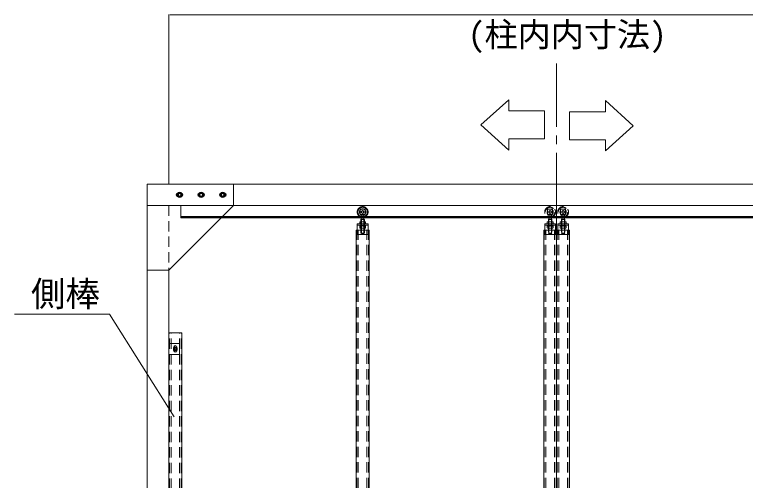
# Model space of a CAD drawing. Units: millimetres, scale not verified. Extents: x -9305 to 9305, y -6415 to 6415.
# Drawn here: x -7284 to -3893, y -547 to 1613 of the extents above; entities that cross this region are included whole.
import ezdxf
from ezdxf.enums import TextEntityAlignment as Align

# ---------------------------------------------------------------- set-up
doc = ezdxf.new("R2010")
doc.units = ezdxf.units.MM
doc.header["$LTSCALE"] = 40
for name, pattern in [('CHAIN2', [12, 9, -1, 1, -1]), ('DASHED1', [1.8, 1.2, -0.6]), ('DOUBLE_CHAIN2', [12.8, 9, -1, 0.6, -0.6, 0.6, -1])]:
    doc.linetypes.add(name, pattern=pattern)
for name, color, linetype, lineweight in [('0-0_0', 7, 'Continuous', 9), ('0-3_CYG-36', 7, 'Continuous', 9), ('0-4_CYG柱', 7, 'Continuous', 9), ('0-8_TEXT', 7, 'Continuous', 9), ('0-B_寸法', 7, 'Continuous', 9), ('0-D_梁36', 7, 'Continuous', 9)]:
    doc.layers.add(name, color=color, linetype=linetype, lineweight=lineweight)
doc.styles.add('ＭＳ ゴシック', font='')
doc.styles.get('ＭＳ ゴシック').set_extended_font_data('MS Gothic')

msp = doc.modelspace()

# ---------------------------------------------------------------- linework, layer by layer
at = {"layer": '0-0_0', "linetype": 'CHAIN2'}
msp.add_line((-4768.74, 612.86), (-4768.74, 1386.9), dxfattribs=at)
at = {"layer": '0-3_CYG-36'}
for p, q in [((-6524.27, 788.51), (-6530.62, 777.51)), ((-6511.57, 788.51), (-6524.27, 788.51)), ((-6505.22, 777.51), (-6511.57, 788.51)), ((-6424.27, 788.51), (-6430.62, 777.51)), ((-6411.57, 788.51), (-6424.27, 788.51)), ((-6405.22, 777.51), (-6411.57, 788.51)), ((-6324.27, 788.51), (-6330.62, 777.51)), ((-6311.57, 788.51), (-6324.27, 788.51)), ((-6305.22, 777.51), (-6311.57, 788.51)), ((-6530.62, 777.51), (-6524.27, 766.51)), ((-6524.27, 766.51), (-6511.57, 766.51)), ((-6511.57, 766.51), (-6505.22, 777.51)), ((-6430.62, 777.51), (-6424.27, 766.51)), ((-6424.27, 766.51), (-6411.57, 766.51)), ((-6411.57, 766.51), (-6405.22, 777.51)), ((-6330.62, 777.51), (-6324.27, 766.51)), ((-6324.27, 766.51), (-6311.57, 766.51)), ((-6311.57, 766.51), (-6305.22, 777.51)), ((-6267.92, 727.51), (-3267.94, 727.51)), ((-5682.43, 651.86), (-5682.43, 643.91)), ((-5678.98, 652.86), (-5657.88, 652.86)), ((-5676.73, 662.88), (-5674.93, 664.68)), ((-5676.73, 662.88), (-5676.73, 652.86)), ((-5676.73, 662.88), (-5660.73, 662.88)), ((-5675.5, 651.86), (-5675.5, 643.91)), ((-5674.98, 664.68), (-5674.98, 670.9)), ((-5674.93, 664.68), (-5662.53, 664.68)), ((-5674.73, 652.86), (-5674.73, 664.68)), ((-5662.73, 652.86), (-5662.73, 664.68)), ((-5662.53, 664.68), (-5660.73, 662.88)), ((-5662.48, 664.68), (-5662.48, 670.9)), ((-5661.64, 651.86), (-5661.64, 643.91)), ((-5660.73, 662.88), (-5660.73, 652.86)), ((-5654.72, 651.86), (-5654.72, 643.91)), ((-4812.43, 651.86), (-4812.43, 643.91)), ((-4808.98, 652.86), (-4787.88, 652.86)), ((-4806.73, 662.88), (-4804.93, 664.68)), ((-4806.73, 662.88), (-4790.73, 662.88)), ((-4806.73, 662.88), (-4806.73, 652.86)), ((-4805.5, 651.86), (-4805.5, 643.91)), ((-4804.98, 664.68), (-4804.98, 670.9)), ((-4804.93, 664.68), (-4792.53, 664.68)), ((-4804.73, 652.86), (-4804.73, 664.68)), ((-4792.73, 652.86), (-4792.73, 664.68)), ((-4792.53, 664.68), (-4790.73, 662.88)), ((-4792.48, 664.68), (-4792.48, 670.9)), ((-4791.64, 651.86), (-4791.64, 643.91)), ((-4790.73, 662.88), (-4790.73, 652.86)), ((-4784.72, 651.86), (-4784.72, 643.91)), ((-4752.76, 651.86), (-4752.76, 643.91)), ((-4728.5, 652.86), (-4749.6, 652.86)), ((-4744.94, 664.68), (-4746.74, 662.88)), ((-4730.74, 662.88), (-4746.74, 662.88)), ((-4746.74, 662.88), (-4746.74, 652.86)), ((-4745.83, 651.86), (-4745.83, 643.91)), ((-4744.99, 664.68), (-4744.99, 670.9)), ((-4732.54, 664.68), (-4744.94, 664.68)), ((-4744.74, 652.86), (-4744.74, 664.68)), ((-4732.74, 652.86), (-4732.74, 664.68)), ((-4730.74, 662.88), (-4732.54, 664.68)), ((-4732.49, 664.68), (-4732.49, 670.9)), ((-4731.97, 651.86), (-4731.97, 643.91)), ((-4730.74, 662.88), (-4730.74, 652.86)), ((-4725.04, 651.86), (-4725.04, 643.91)), ((-5698.73, -3606.92), (-5698.73, 612.87)), ((-5698.73, 612.87), (-5693.73, 612.87)), ((-5693.73, 642.86), (-5643.73, 642.86)), ((-5693.73, 592.87), (-5693.73, 642.86)), ((-5678.98, 642.91), (-5657.88, 642.91)), ((-5678.98, 632.86), (-5657.88, 632.86)), ((-5643.73, 642.86), (-5643.73, 592.87)), ((-5643.73, 612.87), (-5638.73, 612.87)), ((-5638.73, -3606.92), (-5638.73, 612.87)), ((-4828.74, -3606.93), (-4828.74, 612.86)), ((-4828.74, 612.86), (-4823.74, 612.86)), ((-4773.74, 642.86), (-4823.74, 642.86)), ((-4823.74, 642.86), (-4823.74, 592.86)), ((-4808.98, 642.91), (-4787.88, 642.91)), ((-4808.98, 632.86), (-4787.88, 632.86)), ((-4773.74, 592.86), (-4773.74, 642.86)), ((-4773.74, 612.86), (-4768.74, 612.86)), ((-4768.74, -807.07), (-4768.74, 612.86)), ((-4763.74, 612.86), (-4768.74, 612.86)), ((-4763.74, 642.86), (-4713.74, 642.86)), ((-4763.74, 592.86), (-4763.74, 642.86)), ((-4728.5, 642.91), (-4749.6, 642.91)), ((-4728.5, 632.86), (-4749.6, 632.86)), ((-4713.74, 642.86), (-4713.74, 592.86)), ((-4708.74, 612.86), (-4713.74, 612.86)), ((-4708.74, -3606.93), (-4708.74, 612.86)), ((-5643.73, 592.87), (-5693.73, 592.87)), ((-4823.74, 592.86), (-4773.74, 592.86)), ((-4713.74, 592.86), (-4763.74, 592.86)), ((-6507.92, 137.5), (-6567.92, 137.5)), ((-6507.92, 137.5), (-6507.92, -3537.31)), ((-6546.42, 67.42), (-6537.92, 72.32)), ((-6537.92, 72.32), (-6529.42, 67.42)), ((-6546.42, 57.6), (-6546.42, 67.42)), ((-6537.92, 52.69), (-6546.42, 57.6)), ((-6529.42, 57.6), (-6537.92, 52.69)), ((-6529.42, 67.42), (-6529.42, 57.6))]:
    msp.add_line(p, q, dxfattribs=at)
at = {"layer": '0-3_CYG-36', "linetype": 'DASHED1'}
for p, q in [((-6667.92, 727.51), (-6267.92, 727.51)), ((-4810.23, 710.68), (-4787.23, 710.68)), ((-4810.23, 710.68), (-4810.23, 685.68)), ((-4810.23, 685.68), (-4787.23, 685.68)), ((-4787.23, 710.68), (-4787.23, 685.68)), ((-4727.24, 710.68), (-4750.24, 710.68)), ((-4750.24, 710.68), (-4750.24, 685.68)), ((-4727.24, 685.68), (-4750.24, 685.68)), ((-4727.24, 710.68), (-4727.24, 685.68)), ((-4806.73, 652.86), (-4806.73, 599.68)), ((-4790.73, 652.86), (-4790.73, 599.68)), ((-4746.74, 652.86), (-4746.74, 599.68)), ((-4730.74, 652.86), (-4730.74, 599.68)), ((-5696.43, -3607.13), (-5696.43, 612.87)), ((-5688.73, -3607.13), (-5688.73, 612.87)), ((-5648.73, -3607.13), (-5648.73, 612.87)), ((-5641.03, -3607.13), (-5641.03, 612.87)), ((-4826.44, -3606.93), (-4826.44, 612.86)), ((-4818.74, -3606.93), (-4818.74, 612.86)), ((-4778.74, -3606.93), (-4778.74, 612.86)), ((-4771.04, -3606.93), (-4771.04, 612.86)), ((-4766.44, -3606.93), (-4766.44, 612.86)), ((-4758.74, -3606.93), (-4758.74, 612.86)), ((-4718.74, -3606.93), (-4718.74, 612.86)), ((-4711.04, -3606.93), (-4711.04, 612.86)), ((-6565.62, -3537.49), (-6565.62, 137.5)), ((-6557.92, -3537.49), (-6557.92, 137.5)), ((-6517.92, -3537.49), (-6517.92, 137.5)), ((-6510.22, -3537.49), (-6510.22, 137.5))]:
    msp.add_line(p, q, dxfattribs=at)
at = {"layer": '0-3_CYG-36', "linetype": 'DOUBLE_CHAIN2'}
for p, q in [((-5680.23, 710.68), (-5680.23, 685.68)), ((-5680.23, 710.68), (-5657.23, 710.68)), ((-5680.23, 685.68), (-5657.23, 685.68)), ((-5674.98, 673.48), (-5674.98, 685.68)), ((-5662.48, 673.48), (-5662.48, 685.68)), ((-5657.23, 710.68), (-5657.23, 685.68)), ((-4804.98, 670.9), (-4804.98, 685.68)), ((-4792.48, 670.9), (-4792.48, 685.68)), ((-4744.99, 670.9), (-4744.99, 685.68)), ((-4732.49, 670.9), (-4732.49, 685.68)), ((-5676.73, 652.86), (-5676.73, 599.68)), ((-5674.73, 597.68), (-5674.73, 652.86)), ((-5662.73, 597.68), (-5662.73, 652.86)), ((-5660.73, 652.86), (-5660.73, 599.68)), ((-4804.73, 597.68), (-4804.73, 652.86)), ((-4792.73, 597.68), (-4792.73, 652.86)), ((-4744.74, 597.68), (-4744.74, 652.86)), ((-4732.74, 597.68), (-4732.74, 652.86)), ((-5693.73, 636.86), (-5643.73, 636.86)), ((-5693.73, 612.87), (-5643.73, 612.87)), ((-5682.43, 623.96), (-5682.43, 631.86)), ((-5682.23, 636.86), (-5682.23, 632.86)), ((-5682.23, 636.86), (-5655.23, 636.86)), ((-5682.23, 632.86), (-5655.23, 632.86)), ((-5678.98, 622.96), (-5657.88, 622.96)), ((-5675.5, 623.96), (-5675.5, 631.86)), ((-5668.73, 636.86), (-5674.83, 632.96)), ((-5663.73, 636.86), (-5669.83, 632.96)), ((-5661.64, 623.96), (-5661.64, 631.86)), ((-5655.23, 636.86), (-5655.23, 632.86)), ((-5654.72, 623.96), (-5654.72, 631.86)), ((-4823.74, 636.86), (-4773.74, 636.86)), ((-4823.74, 612.86), (-4773.74, 612.86)), ((-4812.43, 623.96), (-4812.43, 631.86)), ((-4812.23, 636.86), (-4785.23, 636.86)), ((-4812.23, 636.86), (-4812.23, 632.86)), ((-4812.23, 632.86), (-4785.23, 632.86)), ((-4808.98, 622.96), (-4787.88, 622.96)), ((-4805.5, 623.96), (-4805.5, 631.86)), ((-4798.73, 636.86), (-4804.83, 632.96)), ((-4793.73, 636.86), (-4799.83, 632.96)), ((-4791.64, 623.96), (-4791.64, 631.86)), ((-4785.23, 636.86), (-4785.23, 632.86)), ((-4784.72, 623.96), (-4784.72, 631.86)), ((-4768.74, 612.86), (-4768.74, -3606.93)), ((-4768.74, 612.86), (-4768.74, -3606.93)), ((-4713.74, 636.86), (-4763.74, 636.86)), ((-4713.74, 612.86), (-4763.74, 612.86)), ((-4752.76, 623.96), (-4752.76, 631.86)), ((-4725.24, 636.86), (-4752.24, 636.86)), ((-4752.24, 636.86), (-4752.24, 632.86)), ((-4725.24, 632.86), (-4752.24, 632.86)), ((-4728.5, 622.96), (-4749.6, 622.96)), ((-4745.83, 623.96), (-4745.83, 631.86)), ((-4743.74, 636.86), (-4737.64, 632.96)), ((-4738.74, 636.86), (-4732.64, 632.96)), ((-4731.97, 623.96), (-4731.97, 631.86)), ((-4725.24, 636.86), (-4725.24, 632.86)), ((-4725.04, 623.96), (-4725.04, 631.86)), ((-5676.73, 599.68), (-5660.73, 599.68)), ((-5676.73, 599.68), (-5674.73, 597.68)), ((-5674.73, 597.68), (-5662.73, 597.68)), ((-5660.73, 599.68), (-5662.73, 597.68)), ((-4806.73, 599.68), (-4790.73, 599.68)), ((-4806.73, 599.68), (-4804.73, 597.68)), ((-4804.73, 597.68), (-4792.73, 597.68)), ((-4790.73, 599.68), (-4792.73, 597.68)), ((-4730.74, 599.68), (-4746.74, 599.68)), ((-4746.74, 599.68), (-4744.74, 597.68)), ((-4732.74, 597.68), (-4744.74, 597.68)), ((-4730.74, 599.68), (-4732.74, 597.68))]:
    msp.add_line(p, q, dxfattribs=at)
at = {"layer": '0-3_CYG-36'}
for centre, radius in [((-6517.92, 777.51), 11), ((-6517.92, 777.51), 7.5), ((-6517.92, 777.51), 7), ((-6517.92, 777.51), 5.92), ((-6417.92, 777.51), 11), ((-6417.92, 777.51), 7.5), ((-6417.92, 777.51), 7), ((-6417.92, 777.51), 5.92), ((-6317.92, 777.51), 11), ((-6317.92, 777.51), 7.5), ((-6317.92, 777.51), 7), ((-6317.92, 777.51), 5.92), ((-6537.92, 62.51), 8.5), ((-6537.92, 62.51), 5), ((-6537.92, 62.51), 5), ((-6537.92, 62.51), 4.19)]:
    msp.add_circle(centre, radius, dxfattribs=at)
at = {"layer": '0-3_CYG-36', "linetype": 'DOUBLE_CHAIN2'}
for radius in [25, 22, 14.49, 6.25, 5]:
    msp.add_circle((-5668.73, 697.68), radius, dxfattribs=at)
at = {"layer": '0-3_CYG-36', "linetype": 'DASHED1'}
for centre, radius in [((-4798.73, 697.68), 25), ((-4798.73, 697.68), 22), ((-4798.73, 697.68), 14.49), ((-4738.74, 697.68), 25), ((-4738.74, 697.68), 22), ((-4738.74, 697.68), 14.49), ((-4798.73, 697.68), 6.25), ((-4798.73, 697.68), 5), ((-4738.74, 697.68), 6.25), ((-4738.74, 697.68), 5)]:
    msp.add_circle(centre, radius, dxfattribs=at)
at = {"layer": '0-3_CYG-36'}
for centre, radius, start, end in [((-6517.92, 777.51), 12, 126.444, 173.556), ((-6517.92, 777.51), 12, 66.444, 113.556), ((-6517.92, 777.51), 12, 6.444, 53.556), ((-6417.92, 777.51), 12, 126.444, 173.556), ((-6417.92, 777.51), 12, 66.444, 113.556), ((-6417.92, 777.51), 12, 6.444, 53.556), ((-6317.92, 777.51), 12, 126.444, 173.556), ((-6317.92, 777.51), 12, 66.444, 113.556), ((-6317.92, 777.51), 12, 6.444, 53.556), ((-6517.92, 777.51), 12, 186.444, 233.556), ((-6517.92, 777.51), 12, 246.444, 293.556), ((-6517.92, 777.51), 12, 306.444, 353.556), ((-6417.92, 777.51), 12, 186.444, 233.556), ((-6417.92, 777.51), 12, 246.444, 293.556), ((-6417.92, 777.51), 12, 306.444, 353.556), ((-6317.92, 777.51), 12, 186.444, 233.556), ((-6317.92, 777.51), 12, 246.444, 293.556), ((-6317.92, 777.51), 12, 306.444, 353.556), ((-5678.96, 646.36), 6.5, 57.795, 122.205), ((-5668.57, 628.37), 24.49, 73.565, 106.435), ((-5658.18, 646.4), 6.46, 57.58, 122.42), ((-4808.96, 646.36), 6.5, 57.795, 122.205), ((-4798.57, 628.37), 24.49, 73.565, 106.435), ((-4788.18, 646.4), 6.46, 57.58, 122.42), ((-4749.29, 646.4), 6.46, 57.58, 122.42), ((-4738.9, 628.37), 24.49, 73.565, 106.435), ((-4728.51, 646.36), 6.5, 57.795, 122.205), ((-5678.96, 649.41), 6.5, 237.795, 302.205), ((-5668.57, 667.4), 24.49, 253.565, 286.435), ((-5658.18, 649.36), 6.46, 237.58, 302.42), ((-4808.96, 649.41), 6.5, 237.795, 302.205), ((-4798.57, 667.4), 24.49, 253.565, 286.435), ((-4788.18, 649.36), 6.46, 237.58, 302.42), ((-4749.29, 649.36), 6.46, 237.58, 302.42), ((-4738.9, 667.4), 24.49, 253.565, 286.435), ((-4728.51, 649.41), 6.5, 237.795, 302.205)]:
    msp.add_arc(centre, radius, start, end, dxfattribs=at)
at = {"layer": '0-3_CYG-36', "linetype": 'DOUBLE_CHAIN2'}
for centre, radius, start, end in [((-5678.96, 626.36), 6.5, 57.795, 122.205), ((-5678.96, 629.46), 6.5, 237.795, 302.205), ((-5668.57, 608.37), 24.49, 73.565, 106.435), ((-5668.57, 647.45), 24.49, 253.565, 286.435), ((-5658.18, 626.4), 6.46, 57.58, 122.42), ((-5658.18, 629.41), 6.46, 237.58, 302.42), ((-4808.96, 626.36), 6.5, 57.795, 122.205), ((-4808.96, 629.46), 6.5, 237.795, 302.205), ((-4798.57, 608.37), 24.49, 73.565, 106.435), ((-4798.57, 647.45), 24.49, 253.565, 286.435), ((-4788.18, 626.4), 6.46, 57.58, 122.42), ((-4788.18, 629.41), 6.46, 237.58, 302.42), ((-4749.29, 626.4), 6.46, 57.58, 122.42), ((-4749.29, 629.41), 6.46, 237.58, 302.42), ((-4738.9, 608.37), 24.49, 73.565, 106.435), ((-4738.9, 647.45), 24.49, 253.565, 286.435), ((-4728.51, 626.36), 6.5, 57.795, 122.205), ((-4728.51, 629.46), 6.5, 237.795, 302.205)]:
    msp.add_arc(centre, radius, start, end, dxfattribs=at)
at = {"layer": '0-4_CYG柱'}
for p, q in [((-6667.92, 827.51), (-6667.92, -3172.49)), ((-6267.92, 727.51), (-6567.92, 427.51)), ((-6567.92, 427.51), (-6667.92, 427.51)), ((-6567.92, -3537.31), (-6567.92, 427.51)), ((-6517.92, 87.51), (-6567.92, 87.51)), ((-6545.42, 70.51), (-6545.42, 67.99)), ((-6530.42, 70.51), (-6530.42, 67.99)), ((-6517.92, 37.51), (-6517.92, 87.51)), ((-6567.92, 37.51), (-6517.92, 37.51)), ((-6545.42, 54.51), (-6545.42, 57.02)), ((-6530.42, 54.51), (-6530.42, 57.02))]:
    msp.add_line(p, q, dxfattribs=at)
at = {"layer": '0-4_CYG柱', "linetype": 'DASHED1'}
msp.add_line((-6567.92, 727.51), (-6567.92, 427.51), dxfattribs=at)
at = {"layer": '0-4_CYG柱'}
msp.add_lwpolyline([(-6667.92, 827.51), (-6267.92, 827.51), (-6267.92, 727.51)], dxfattribs=at)
for centre, start, end in [((-6537.92, 70.51), 0, 180), ((-6537.92, 54.51), 180, 0)]:
    msp.add_arc(centre, 7.5, start, end, dxfattribs=at)
at = {"layer": '0-8_TEXT'}
for points in [[(-5119.78, 1101.84), (-4990.84, 1218.6), (-4990.84, 1166.9), (-4824.19, 1166.9), (-4824.19, 1036.53), (-4990.84, 1036.53), (-4990.84, 984.83)], [(-4413.22, 1097.6), (-4542.16, 980.84), (-4542.16, 1032.54), (-4708.8, 1032.54), (-4708.8, 1162.91), (-4542.16, 1162.91), (-4542.16, 1214.61)]]:
    msp.add_lwpolyline(points, close=True, dxfattribs=at)
msp.add_lwpolyline([(-7283.54, 223.37), (-6843.36, 223.37), (-6542.71, -251.95)], dxfattribs=at)
at = {"layer": '0-B_寸法'}
for p, q in [((-6567.92, 829.51), (-6567.92, 1613.07)), ((-6563.92, 1612.07), (-2971.94, 1612.07))]:
    msp.add_line(p, q, dxfattribs=at)
at = {"layer": '0-D_梁36'}
for p, q in [((-6512.92, 670.51), (-6512.92, 727.51)), ((-6512.92, 676.51), (-3022.94, 676.51)), ((-6512.92, 672.11), (-3022.94, 672.11)), ((-6512.92, 670.51), (-3210.94, 670.51))]:
    msp.add_line(p, q, dxfattribs=at)
for points in [[(-6667.92, 827.51), (-6667.92, 727.51), (-2867.94, 727.51)], [(-6667.92, 827.51), (-2867.94, 827.51), (-2867.94, 727.51)]]:
    msp.add_lwpolyline(points, dxfattribs=at)
for centre, start, end in [((-6525.92, 777.51), 101.415, 258.585), ((-6509.92, 777.51), 281.415, 78.585), ((-6425.92, 777.51), 101.415, 258.585), ((-6409.92, 777.51), 281.415, 78.585), ((-6325.92, 777.51), 101.415, 258.585), ((-6309.92, 777.51), 281.415, 78.585)]:
    msp.add_arc(centre, 7.5, start, end, dxfattribs=at)

# ---------------------------------------------------------------- texts
at = {"layer": '0-8_TEXT', "style": 'ＭＳ ゴシック'}
for s, height, p in [('(柱内内寸法)', 112.6, (-5179.72, 1430.75)), ('側棒', 117.3, (-7207.61, 224.59))]:
    msp.add_text(s, height=height, dxfattribs=at).set_placement(p, align=Align.BOTTOM_LEFT)

doc.saveas('drawing.dxf')
